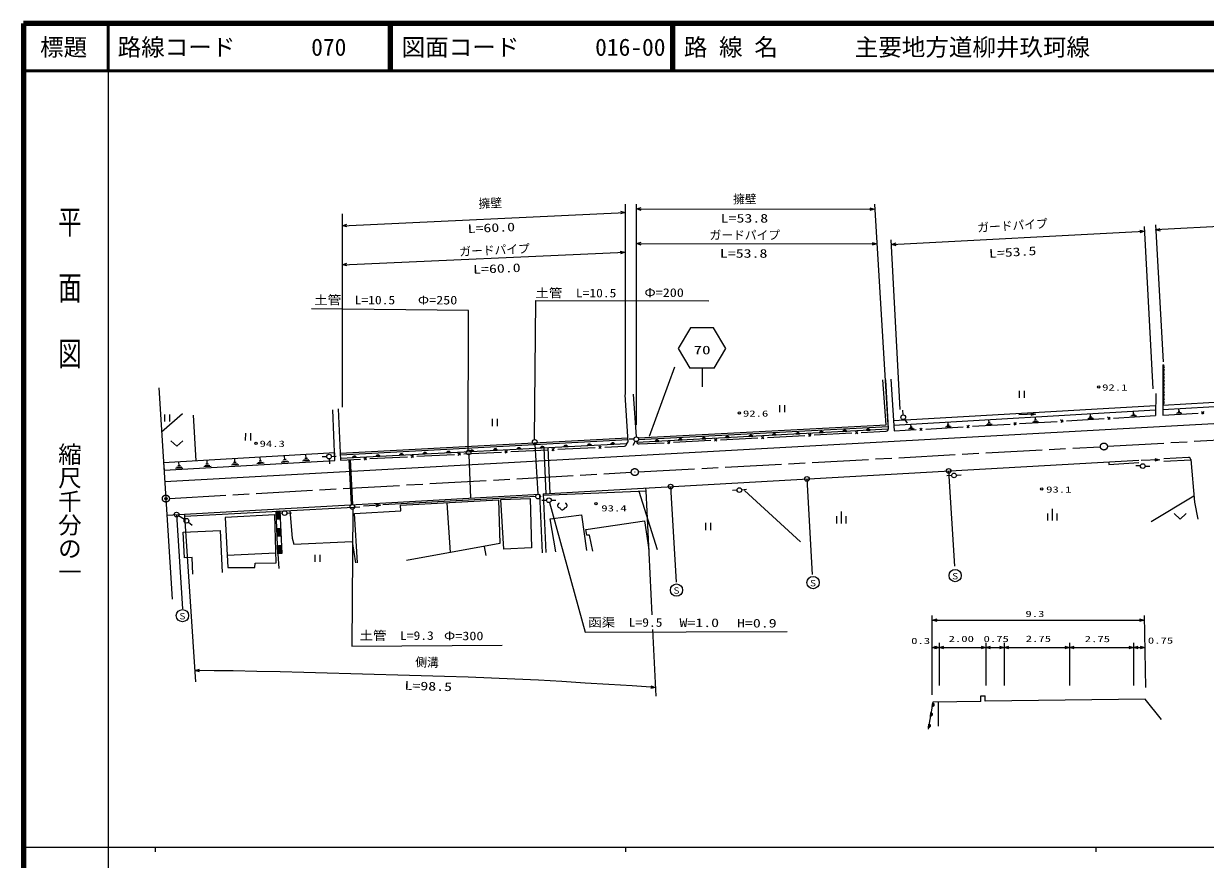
# Model space of a CAD drawing. Units: millimetres, scale not verified. Extents: x 40000 to 680000, y 20000 to 380000.
# Drawn here: x 40000 to 291273, y 202409 to 380000 of the extents above; entities that cross this region are included whole.
import ezdxf
from ezdxf.enums import TextEntityAlignment as Align

# ---------------------------------------------------------------- set-up
doc = ezdxf.new("R2010")
doc.units = ezdxf.units.MM
doc.header["$LTSCALE"] = 1000
doc.header["$PDMODE"] = 32
doc.header["$PDSIZE"] = 500
doc.linetypes.add('CHAIN', pattern=[18.5, 12, -1.5, 3.5, -1.5])
for name, color, linetype, lineweight in [('M-BGD', 7, 'Continuous', 25), ('M-BMK', 2, 'CHAIN', 13), ('M-STR-HTXT', 7, 'Continuous', 13), ('M-TTL', 2, 'Continuous', 140), ('M-TTL-BAND', 7, 'Continuous', 25), ('M-TTL-LINE', 7, 'Continuous', 50)]:
    doc.layers.add(name, color=color, linetype=linetype, lineweight=lineweight)
doc.layers.add('M-OTRS', color=6, linetype='Continuous')
doc.layers.add('M-TTL-TXT', color=7, linetype='Continuous')
doc.styles.add('@ＭＳ ゴシック', font='')
doc.styles.add('ＭＳ ゴシック', font='')
doc.styles.get('@ＭＳ ゴシック').set_extended_font_data('@MS Gothic')
doc.styles.get('ＭＳ ゴシック').set_extended_font_data('MS Gothic')

# ---------------------------------------------------------------- blocks, each defined once
blk = doc.blocks.new('BUHIN1')
at = {"layer": 'M-BMK'}
for radius in [746, 22.5]:
    blk.add_circle((0, 0), radius, dxfattribs=at)
blk = doc.blocks.new('BUHIN2')
at = {"layer": 'M-BGD'}
for p, q in [((263, -237), (-263, 237)), ((237, 263), (-237, -263))]:
    blk.add_line(p, q, dxfattribs=at)
blk = doc.blocks.new('BUHIN3')
at = {"layer": 'M-BGD'}
for p, q in [((-382, 30), (377, 70)), ((354, 118), (-365, 81)), ((-337, 133), (320, 167)), ((281, 215), (-300, 185)), ((-255, 237), (229, 262)), ((132, 307), (-165, 292))]:
    blk.add_line(p, q, dxfattribs=at)
blk.add_lwpolyline([(-399, -21), (-372, 73), (-330, 153), (-257, 245), (-172, 298), (-79, 332), (45, 339), (140, 314), (230, 270), (313, 186), (365, 111), (399, 21)], close=True, dxfattribs=at)
blk = doc.blocks.new('BUHIN4')
at = {"layer": 'M-BGD'}
blk.add_circle((0, 0), 498, dxfattribs=at)
blk = doc.blocks.new('BUHIN5')
at = {"layer": 'M-BGD'}
blk.add_circle((0, 0), 498, dxfattribs=at)
blk = doc.blocks.new('BUHIN14')
at = {"layer": 'M-BGD'}
for p, q in [((2, -32), (-46, 799)), ((826, -505), (-763, -597)), ((-531, -315), (567, -252)), ((281, -16), (-278, -48))]:
    blk.add_line(p, q, dxfattribs=at)
blk = doc.blocks.new('BUHIN15')
at = {"layer": 'M-BGD'}
blk.add_circle((0, 0), 249, dxfattribs=at)
blk = doc.blocks.new('BUHIN16')
at = {"layer": 'M-BGD'}
for p, q in [((-578, 750), (-578, -750)), ((574, -750), (574, 750))]:
    blk.add_line(p, q, dxfattribs=at)
blk = doc.blocks.new('BUHIN17')
at = {"layer": 'M-BGD'}
for p, q in [((-1000, 256), (-1000, -1244)), ((0, 1250), (0, -1250)), ((1000, 256), (1000, -1244))]:
    blk.add_line(p, q, dxfattribs=at)
blk = doc.blocks.new('BUHIN18')
at = {"layer": 'M-BGD'}
blk.add_lwpolyline([(-1250, 594), (0, -588), (1250, 594)], dxfattribs=at)
blk = doc.blocks.new('BUHIN23')
at = {"layer": 'M-BGD'}
for p, q in [((1, -24), (-35, 599)), ((620, -378), (-572, -448)), ((-398, -237), (426, -188)), ((211, -12), (-208, -36))]:
    blk.add_line(p, q, dxfattribs=at)
blk = doc.blocks.new('BUHIN24')
at = {"layer": 'M-BGD'}
for p, q in [((1, -22), (-32, 549)), ((568, -347), (-524, -411)), ((-365, -217), (390, -173)), ((193, -11), (-191, -33))]:
    blk.add_line(p, q, dxfattribs=at)
blk = doc.blocks.new('BUHIN55')
at = {"layer": 'M-BGD'}
for p, q in [((264, -235), (-264, 235)), ((235, 264), (-235, -264))]:
    blk.add_line(p, q, dxfattribs=at)
blk = doc.blocks.new('BUHIN57')
at = {"layer": 'M-BGD'}
for p, q in [((-382, 30), (377, 70)), ((354, 119), (-365, 81)), ((-337, 132), (320, 167)), ((281, 215), (-300, 184)), ((-255, 237), (228, 262)), ((132, 307), (-166, 292))]:
    blk.add_line(p, q, dxfattribs=at)
blk.add_lwpolyline([(-399, -21), (-372, 72), (-331, 153), (-257, 245), (-172, 297), (-80, 332), (44, 339), (140, 314), (230, 271), (313, 187), (365, 111), (399, 21)], close=True, dxfattribs=at)
blk = doc.blocks.new('BUHIN58')
at = {"layer": 'M-BGD'}
for p, q in [((262, -237), (-262, 237)), ((237, 262), (-237, -262))]:
    blk.add_line(p, q, dxfattribs=at)
blk = doc.blocks.new('BUHIN59')
at = {"layer": 'M-BGD'}
blk.add_lwpolyline([(1000, -288), (0, 0), (1000, 285)], dxfattribs=at)
blk = doc.blocks.new('BUHIN60')
at = {"layer": 'M-BGD'}
blk.add_lwpolyline([(-1000, 288), (0, 0), (-1000, -285)], dxfattribs=at)
blk = doc.blocks.new('BUHIN61')
at = {"layer": 'M-BGD'}
for p, q in [((115, 366), (-16, -383)), ((36, -372), (161, 337)), ((205, 299), (91, -349)), ((147, -322), (247, 251)), ((288, 195), (204, -282)), ((270, -198), (321, 96))]:
    blk.add_line(p, q, dxfattribs=at)
blk.add_lwpolyline([(69, 394), (154, 347), (223, 288), (296, 196), (328, 101), (342, 3), (320, -119), (274, -207), (212, -285), (112, -347), (27, -380), (-69, -394)], close=True, dxfattribs=at)
blk = doc.blocks.new('BUHIN66')
at = {"layer": 'M-STR-HTXT'}
blk.add_lwpolyline([(1000, -288), (0, 0), (1000, 285)], dxfattribs=at)
blk = doc.blocks.new('BUHIN67')
at = {"layer": 'M-STR-HTXT'}
blk.add_lwpolyline([(-1000, 288), (0, 0), (-1000, -285)], dxfattribs=at)

msp = doc.modelspace()

# ---------------------------------------------------------------- hatches: boundary and pattern name
at = {"layer": 'M-BGD'}
for points in [[(94499, 276437), (94575, 274628), (93775, 274594), (93700, 276403)], [(94650, 272819), (94726, 271011), (93927, 270977), (93851, 272786)], [(94650, 272819), (94726, 271011), (93927, 270977), (93851, 272786)], [(94802, 269202), (94878, 267394), (94079, 267360), (94003, 269169)], [(94802, 269202), (94878, 267394), (94079, 267360), (94003, 269169)], [(94802, 269202), (94878, 267394), (94079, 267360), (94003, 269169)]]:
    msp.add_hatch(color=256, dxfattribs=at).paths.add_polyline_path(points)

# ---------------------------------------------------------------- linework, layer by layer
for p, q in [((282206, 307506), (282207, 296790)), ((282206, 307471), (282207, 299117)), ((223394, 294746), (222723, 304292)), ((223870, 293922), (223298, 304334)), ((224406, 304478), (225136, 293465)), ((68736, 302599), (71605, 257734)), ((282207, 298946), (335316, 301964)), ((168542, 291154), (167884, 301095)), ((170290, 292176), (169699, 301237)), ((280768, 301399), (280647, 296699)), ((335376, 301010), (282207, 297939)), ((69333, 293269), (73747, 297133)), ((70009, 282692), (331280, 297169)), ((76667, 287085), (76140, 296783)), ((106205, 287184), (105740, 297963)), ((106846, 298111), (107409, 287261)), ((224988, 295694), (280703, 298860)), ((280677, 297851), (225059, 294639)), ((227005, 296851), (226952, 297849)), ((255151, 297039), (251593, 296837)), ((271741, 296180), (280647, 296699)), ((282207, 296790), (289711, 297227)), ((170722, 291970), (223394, 294746)), ((170741, 291620), (223843, 294419)), ((227308, 295935), (227863, 295103)), ((231809, 293854), (239795, 294319)), ((241792, 294436), (249778, 294901)), ((251775, 295017), (259762, 295482)), ((261758, 295599), (269745, 296064)), ((168493, 291906), (107338, 288645)), ((168511, 291557), (107356, 288296)), ((169747, 291680), (168747, 291680)), ((223862, 293800), (170398, 290975)), ((188152, 291569), (196141, 291983)), ((198138, 292086), (206127, 292500)), ((208125, 292604), (216114, 293018)), ((218111, 293121), (223397, 293395)), ((225136, 293465), (229812, 293738)), ((107390, 287632), (168240, 290770)), ((143580, 289047), (151571, 289442)), ((148706, 290616), (149333, 280018)), ((150638, 289863), (151014, 280113)), ((151487, 289906), (151863, 280146)), ((153568, 289541), (161558, 289935)), ((163556, 290034), (167766, 290242)), ((168240, 290778), (168542, 291154)), ((168240, 290778), (168241, 290761)), ((170004, 291243), (169518, 290369)), ((170358, 291141), (170356, 291196)), ((170883, 290674), (176168, 290948)), ((178165, 291051), (186154, 291465)), ((106136, 288784), (69754, 286687)), ((69754, 286687), (69856, 285097)), ((69856, 285097), (106205, 287184)), ((69856, 285097), (106205, 287184)), ((104459, 287981), (103459, 287964)), ((104988, 287490), (105047, 286492)), ((105458, 288012), (106457, 288057)), ((106205, 287184), (106136, 288784)), ((107409, 287261), (111619, 287469)), ((109714, 277785), (109231, 287351)), ((110014, 277802), (109531, 287366)), ((113617, 287568), (121607, 287962)), ((123605, 288061), (131595, 288456)), ((133592, 288554), (141583, 288949)), ((134636, 288378), (134992, 279210)), ((150503, 280084), (277125, 287221)), ((270776, 286863), (270780, 286287)), ((270780, 286287), (277158, 286747)), ((281550, 287329), (277646, 287202)), ((282439, 287044), (288199, 287298)), ((287667, 287815), (282466, 287547)), ((288194, 287358), (288953, 278322)), ((237327, 283946), (236330, 283875)), ((238324, 284025), (239320, 284111)), ((277461, 286003), (276461, 286024)), ((278461, 285977), (279460, 285947)), ((70465, 275573), (149773, 280043)), ((116392, 277798), (148877, 279607)), ((141487, 278846), (147726, 279064)), ((147726, 279064), (147982, 268600)), ((150351, 267532), (149773, 280043)), ((150503, 280084), (151047, 267591)), ((150553, 279787), (172368, 280701)), ((170841, 280637), (174709, 268226)), ((172368, 280701), (172330, 281314)), ((191692, 280851), (190695, 280774)), ((192688, 280940), (193683, 281042)), ((193244, 280809), (205172, 269881)), ((288844, 279619), (279762, 274135)), ((74190, 275364), (111491, 277351)), ((93700, 276403), (94499, 276437)), ((94079, 267360), (93700, 276403)), ((94499, 276437), (94878, 267394)), ((110349, 275873), (120238, 276446)), ((115899, 277706), (112266, 277452)), ((120166, 277641), (140949, 278833)), ((120238, 276446), (120166, 277641)), ((129976, 278203), (130670, 267593)), ((140949, 278833), (141258, 269500)), ((142100, 268291), (141487, 278846)), ((151188, 278689), (150189, 278634)), ((152187, 278716), (153187, 278716)), ((288953, 278322), (289645, 274694)), ((74213, 274630), (72934, 275416)), ((74175, 275783), (74190, 275364)), ((75027, 274050), (75827, 273450)), ((93390, 275612), (82886, 275030)), ((82886, 275030), (83409, 264409)), ((93680, 265399), (93390, 275612)), ((94983, 275955), (93986, 275874)), ((95981, 276008), (96981, 276034)), ((111019, 265415), (110349, 275873)), ((151933, 274796), (158619, 275616)), ((153164, 267737), (151933, 274796)), ((158619, 275616), (159663, 268072)), ((159515, 272516), (172026, 274376)), ((172026, 274376), (172967, 268239)), ((73898, 271939), (81776, 272288)), ((74189, 266512), (73898, 271939)), ((81776, 272288), (82241, 263359)), ((159738, 271284), (159515, 272516)), ((141258, 269500), (121413, 265925)), ((137939, 268902), (138311, 266958)), ((160336, 271321), (159738, 271284)), ((161007, 267922), (160336, 271321)), ((75823, 266570), (74189, 266512)), ((75997, 263010), (75823, 266570)), ((83279, 267035), (93619, 267565)), ((94878, 267394), (94079, 267360)), ((94079, 267360), (94281, 264223)), ((147982, 268600), (142100, 268291)), ((83409, 264409), (89186, 264408)), ((89186, 264408), (89245, 265342)), ((89245, 265342), (93680, 265399)), ((233172, 237356), (233215, 254230)), ((278288, 254220), (278517, 238939)), ((233215, 253230), (278288, 253220)), ((233195, 247421), (234648, 247421)), ((234648, 248421), (234646, 239384)), ((234648, 247421), (244618, 247419)), ((244618, 248419), (244616, 239382)), ((244618, 247419), (248509, 247418)), ((248509, 248418), (248507, 239381)), ((248509, 247418), (262403, 247415)), ((262403, 248415), (262401, 239378)), ((262403, 247415), (276006, 247412)), ((276007, 248412), (276005, 239375)), ((276006, 247412), (278391, 247411)), ((243526, 235984), (243526, 237134)), ((243526, 237134), (244432, 237133)), ((244432, 235996), (244432, 237133)), ((278492, 236466), (244432, 235996)), ((281966, 232101), (278492, 236466)), ((233329, 235843), (232320, 230101)), ((243526, 235984), (233329, 235843)), ((234463, 235858), (234461, 230689))]:
    msp.add_line(p, q, dxfattribs=at)
for points in [[(254137, 297269), (255151, 297039), (254169, 296697)], [(280541, 287584), (281550, 287329), (280560, 287011)], [(96609, 276558), (97076, 270677), (97450, 269370), (109822, 269974), (110568, 265445)], [(114881, 277923), (115899, 277706), (114921, 277352)], [(153858, 278088), (153703, 278008), (153583, 277828), (153548, 277673), (153548, 277518), (153583, 277358), (153663, 277243), (153778, 277163), (153938, 277128), (154013, 277128), (154078, 277008), (154158, 276868), (154313, 276748), (154468, 276713), (154618, 276713), (154743, 276748), (154898, 276828), (154973, 276908), (155013, 277008), (155078, 277128), (155158, 277128), (155313, 277163), (155428, 277243), (155508, 277358), (155548, 277518), (155548, 277673), (155508, 277828), (155388, 278008), (155233, 278088)]]:
    msp.add_lwpolyline(points, dxfattribs=at)
for centre, radius, start, end in [((282206, 307091), 380, 270.00535, 90.00535), ((282206, 306332), 380, 270.00535, 90.00535), ((282207, 305573), 380, 270.00535, 90.00535), ((282207, 304813), 380, 270.00535, 90.00535), ((282207, 304054), 380, 270.00535, 90.00535), ((282207, 303294), 380, 270.00535, 90.00535), ((282207, 302535), 380, 270.00535, 90.00535), ((282207, 301775), 380, 270.00535, 90.00535), ((282207, 301016), 380, 270.00535, 90.00535), ((282207, 300257), 380, 270.00535, 90.00535), ((282207, 299497), 380, 270.00535, 90.00535), ((223371, 293894), 500, 272.96641, 3.14451), ((167741, 290741), 500, 272.82675, 4.27616), ((170857, 291173), 500, 183.73088, 272.96641), ((287696, 287316), 500, 4.80021, 93.22575)]:
    msp.add_arc(centre, radius, start, end, dxfattribs=at)
at = {"layer": 'M-BMK'}
for p, q in [((270442, 290183), (331405, 293714)), ((170698, 284746), (268944, 290099)), ((70990, 279116), (169200, 284663))]:
    msp.add_line(p, q, dxfattribs=at)
at = {"layer": 'M-OTRS'}
msp.add_point((70239, 279083), dxfattribs=at)
at = {"layer": 'M-STR-HTXT'}
for p, q in [((107732, 339575), (107723, 298517)), ((107732, 337027), (167890, 339882)), ((167891, 341642), (167882, 301196)), ((170330, 294778), (170341, 341616)), ((170341, 340616), (220899, 340604)), ((220900, 341604), (223782, 294770)), ((278284, 336874), (280096, 302363)), ((280635, 337263), (282284, 308099)), ((333181, 339117), (280698, 336151)), ((224532, 333051), (278336, 335876)), ((170339, 333248), (221409, 333236)), ((226373, 298000), (224480, 334050)), ((107729, 328780), (167888, 331405)), ((134586, 319048), (101209, 319419)), ((148658, 291613), (148938, 321137)), ((148938, 321137), (185714, 321103)), ((134545, 289379), (134586, 319048)), ((181816, 315373), (179187, 310993)), ((186705, 315372), (181815, 315373)), ((189333, 310991), (186705, 315372)), ((179187, 310993), (181666, 306760)), ((186852, 306759), (189333, 310991)), ((173107, 292335), (178475, 307055)), ((186852, 306759), (181666, 306760)), ((184259, 306760), (184258, 302797)), ((236678, 284941), (237923, 264697)), ((177564, 281609), (178764, 261307)), ((206543, 283243), (207700, 262946)), ((173638, 254346), (172368, 280701)), ((109987, 276805), (109800, 247727)), ((151836, 278216), (159417, 250702)), ((72531, 275665), (73799, 255652)), ((74190, 275364), (76560, 240145)), ((159417, 250702), (202322, 250806)), ((174468, 237119), (173788, 251235)), ((109800, 247727), (141784, 247938))]:
    msp.add_line(p, q, dxfattribs=at)
for points in [[(166878, 340122), (167890, 339882), (166905, 339550)], [(108744, 336787), (107732, 337027), (108717, 337359)], [(277323, 336111), (278336, 335876), (277353, 335539)], [(281713, 335920), (280698, 336151), (281681, 336492)], [(225546, 332816), (224532, 333051), (225516, 333388)], [(166876, 331648), (167888, 331405), (166901, 331076)], [(108740, 328536), (107729, 328780), (108715, 329108)], [(77386, 242240), (76397, 242564), (77407, 242812)], [(174380, 238959), (169401, 239252), (164412, 239554), (159434, 239868), (154447, 240180), (149468, 240466), (144476, 240713), (139493, 240922), (134499, 241102), (129513, 241260), (124518, 241404), (119532, 241542), (114537, 241682), (109552, 241825), (104558, 241970), (99570, 242110), (94573, 242239), (89584, 242348), (84586, 242438), (80497, 242503), (76397, 242564)], [(173391, 239283), (174380, 238959), (173370, 238711)]]:
    msp.add_lwpolyline(points, dxfattribs=at)
for centre in [(238079, 262697), (207853, 261216), (178821, 259642), (73760, 254194)]:
    msp.add_circle(centre, 1304, dxfattribs=at)
at = {"layer": 'M-TTL'}
for p, q in [((40000, 380000), (40000, 20000)), ((680000, 380000), (40000, 380000))]:
    msp.add_line(p, q, dxfattribs=at)
at = {"layer": 'M-TTL-BAND'}
for p, q in [((58000, 370000), (58000, 20000)), ((40000, 205000), (579000, 205000)), ((68000, 205000), (68000, 204000)), ((168000, 205000), (168000, 204000)), ((268000, 205000), (268000, 204000))]:
    msp.add_line(p, q, dxfattribs=at)
at = {"layer": 'M-TTL-LINE'}
for p, q in [((58000, 380000), (58000, 370000)), ((117750, 380000), (117750, 370000)), ((118250, 380000), (118250, 370000)), ((177750, 380000), (177750, 370000)), ((178250, 380000), (178250, 370000)), ((40000, 370000), (680000, 370000))]:
    msp.add_line(p, q, dxfattribs=at)

# ---------------------------------------------------------------- block references
at = {"rotation": 359.98701}
for name, p in [('BUHIN66', (170341, 340616)), ('BUHIN67', (220899, 340604)), ('BUHIN66', (170339, 333248)), ('BUHIN67', (221409, 333236)), ('BUHIN16', (252272, 301208)), ('BUHIN15', (268604, 302790)), ('BUHIN16', (70546, 296199)), ('BUHIN15', (192197, 297268)), ('BUHIN16', (201282, 298210)), ('BUHIN4', (227031, 296352)), ('BUHIN23', (266859, 296474)), ('BUHIN23', (276025, 297006)), ('BUHIN24', (285682, 297566)), ('BUHIN55', (290709, 297285)), ('BUHIN16', (140171, 295244)), ('BUHIN23', (228702, 294261)), ('BUHIN55', (230811, 293796)), ('BUHIN23', (236601, 294720)), ('BUHIN55', (240794, 294377)), ('BUHIN23', (245297, 295224)), ('BUHIN55', (250777, 294959)), ('BUHIN23', (255167, 295796)), ('BUHIN55', (260760, 295541)), ('BUHIN55', (270743, 296122)), ('BUHIN16', (87718, 292193)), ('BUHIN5', (148676, 291115)), ('BUHIN4', (170247, 291680)), ('BUHIN57', (174661, 291200)), ('BUHIN57', (179654, 291464)), ('BUHIN57', (184647, 291728)), ('BUHIN2', (187153, 291517)), ('BUHIN57', (189640, 291992)), ('BUHIN57', (194633, 292256)), ('BUHIN2', (197140, 292034)), ('BUHIN57', (199626, 292519)), ('BUHIN57', (204619, 292783)), ('BUHIN2', (207126, 292552)), ('BUHIN57', (209612, 293047)), ('BUHIN57', (214605, 293311)), ('BUHIN2', (217113, 293069)), ('BUHIN57', (219598, 293575)), ('BUHIN18', (72580, 290780)), ('BUHIN15', (89425, 290817)), ('BUHIN3', (130326, 288812)), ('BUHIN5', (134610, 288877)), ('BUHIN3', (135319, 289068)), ('BUHIN3', (140312, 289325)), ('BUHIN58', (142582, 288998)), ('BUHIN3', (145306, 289582)), ('BUHIN3', (150299, 289839)), ('BUHIN58', (152569, 289491)), ('BUHIN3', (155293, 290095)), ('BUHIN3', (160286, 290352)), ('BUHIN58', (162557, 289984)), ('BUHIN3', (165279, 290609)), ('BUHIN2', (177166, 290999)), ('BUHIN1', (269693, 290140)), ('BUHIN14', (73043, 286078)), ('BUHIN14', (79046, 286423)), ('BUHIN14', (84928, 286762)), ('BUHIN14', (90332, 287073)), ('BUHIN14', (95540, 287372)), ('BUHIN14', (100061, 287632)), ('BUHIN4', (104959, 287989)), ('BUHIN3', (110352, 287785)), ('BUHIN58', (112618, 287519)), ('BUHIN3', (115345, 288041)), ('BUHIN3', (120339, 288298)), ('BUHIN58', (122606, 288012)), ('BUHIN3', (125332, 288555)), ('BUHIN58', (132594, 288505)), ('BUHIN4', (277961, 285992)), ('BUHIN1', (169949, 284706)), ('BUHIN5', (236678, 284941)), ('BUHIN4', (237826, 283982)), ('BUHIN5', (177564, 281609)), ('BUHIN5', (206543, 283243)), ('BUHIN1', (70241, 279073)), ('BUHIN5', (149371, 279511)), ('BUHIN4', (151687, 278716)), ('BUHIN4', (192191, 280889)), ('BUHIN15', (256489, 281124)), ('BUHIN4', (95482, 275996)), ('BUHIN5', (109905, 277306)), ('BUHIN15', (161676, 278014)), ('BUHIN17', (258679, 275665)), ('BUHIN5', (72508, 275678)), ('BUHIN4', (74627, 274350)), ('BUHIN16', (185568, 273139)), ('BUHIN17', (213844, 275057)), ('BUHIN18', (285911, 275288)), ('BUHIN16', (102483, 266388)), ('BUHIN59', (233215, 253230)), ('BUHIN60', (278288, 253220)), ('BUHIN59', (233195, 247421)), ('BUHIN60', (234648, 247421)), ('BUHIN59', (234648, 247421)), ('BUHIN60', (244618, 247419)), ('BUHIN59', (244618, 247419)), ('BUHIN60', (248509, 247418)), ('BUHIN59', (248509, 247418)), ('BUHIN60', (262403, 247415)), ('BUHIN59', (262403, 247415)), ('BUHIN60', (276006, 247412)), ('BUHIN59', (276006, 247412)), ('BUHIN60', (278391, 247411)), ('BUHIN61', (233228, 235266)), ('BUHIN61', (232863, 233190)), ('BUHIN61', (232437, 230764))]:
    msp.add_blockref(name, p, dxfattribs=at)

# ---------------------------------------------------------------- texts
at = {"layer": 'M-BGD', "style": 'ＭＳ ゴシック', "width": 1.5}
for s, p in [('92.1', (269323, 301639)), ('92.6', (192948, 296092)), ('94.3', (90172, 289672)), ('93.1', (257414, 279949)), ('93.4', (162830, 275950)), ('9.3', (253005, 253524)), ('0.3', (228716, 247774)), ('2.00', (236680, 248203)), ('0.75', (244111, 248187)), ('2.75', (253074, 248230)), ('2.75', (265616, 248168)), ('0.75', (279048, 247855))]:
    msp.add_text(s, height=1320, rotation=359.987, dxfattribs=at).set_placement(p, align=Align.BOTTOM_LEFT)
at = {"layer": 'M-STR-HTXT', "style": 'ＭＳ ゴシック'}
for s, height, rotation, p in [('擁壁', 1833, 2.287, (136782, 340274)), ('擁壁', 1833, 359.987, (190844, 341227)), ('ガードパイプ', 1833, 3.587, (242866, 335150)), ('ガードパイプ', 1833, 359.987, (185846, 333589)), ('ガードパイプ', 1833, 2.687, (132706, 330052)), ('Ｓ', 1320, 359.987, (206926, 260032)), ('Ｓ', 1320, 359.987, (237152, 261514)), ('Ｓ', 1320, 359.987, (177894, 258459)), ('Ｓ', 1320, 359.987, (72833, 253011)), ('側溝', 1833, 358.387, (123235, 242878))]:
    msp.add_text(s, height=height, rotation=rotation, dxfattribs=at).set_placement(p, align=Align.BOTTOM_LEFT)
for s, rotation, width, p in [('L=53.8', 359.987, 1.35, (188209, 337180)), ('L=60.0', 2.287, 1.35, (134454, 334962)), ('L=53.8', 359.987, 1.35, (188047, 329708)), ('L=53.5', 3.587, 1.35, (245352, 329676)), ('L=60.0', 2.287, 1.35, (135633, 326294)), ('土管\u3000L=10.5', 359.987, 1.15, (101771, 319802)), ('Φ=250', 359.987, 1.2, (123819, 319785)), ('土管\u3000L=10.5', 359.987, 1.15, (148800, 321288)), ('Φ=200', 359.987, 1.2, (171995, 321370)), ('70', 359.987, 1.45, (182448, 309181)), ('函渠\u3000L=9.5', 359.987, 1.15, (160037, 251290)), ('W=1.0', 359.987, 1.35, (179454, 251223)), ('H=0.9', 359.987, 1.35, (191694, 251130)), ('土管\u3000L=9.3', 359.987, 1.15, (111410, 248499)), ('Φ=300', 359.987, 1.2, (129378, 248430)), ('L=98.5', 358.187, 1.35, (120947, 237913))]:
    msp.add_text(s, height=1833, rotation=rotation, dxfattribs=dict(at, width=width)).set_placement(p, align=Align.BOTTOM_LEFT)
at = {"layer": 'M-TTL-BAND', "style": '@ＭＳ ゴシック', "width": 1.4}
msp.add_text('平  面  図', height=3666, rotation=270, dxfattribs=at).set_placement((49777, 306475), align=Align.MIDDLE_RIGHT)
at = {"layer": 'M-TTL-BAND', "style": '@ＭＳ ゴシック'}
msp.add_text('縮尺千分の一', height=3666, rotation=270, dxfattribs=at).set_placement((49777, 261030), align=Align.MIDDLE_RIGHT)
at = {"layer": 'M-TTL-TXT', "style": 'ＭＳ ゴシック'}
msp.add_text('標題', height=3666, dxfattribs=at).set_placement((48500, 375000), align=Align.MIDDLE_CENTER)
for s, p in [('路線コード', (60000, 375000)), ('図面コード', (120380, 375000)), ('路 線 名', (180380, 375000)), ('主要地方道柳井玖珂線', (216734, 375000)), ('070', (101142, 375000)), ('070', (101142, 375000)), ('070', (101142, 375000)), ('016-00', (161521, 375000))]:
    msp.add_text(s, height=3666, dxfattribs=at).set_placement(p, align=Align.MIDDLE_LEFT)

doc.saveas('drawing.dxf')
